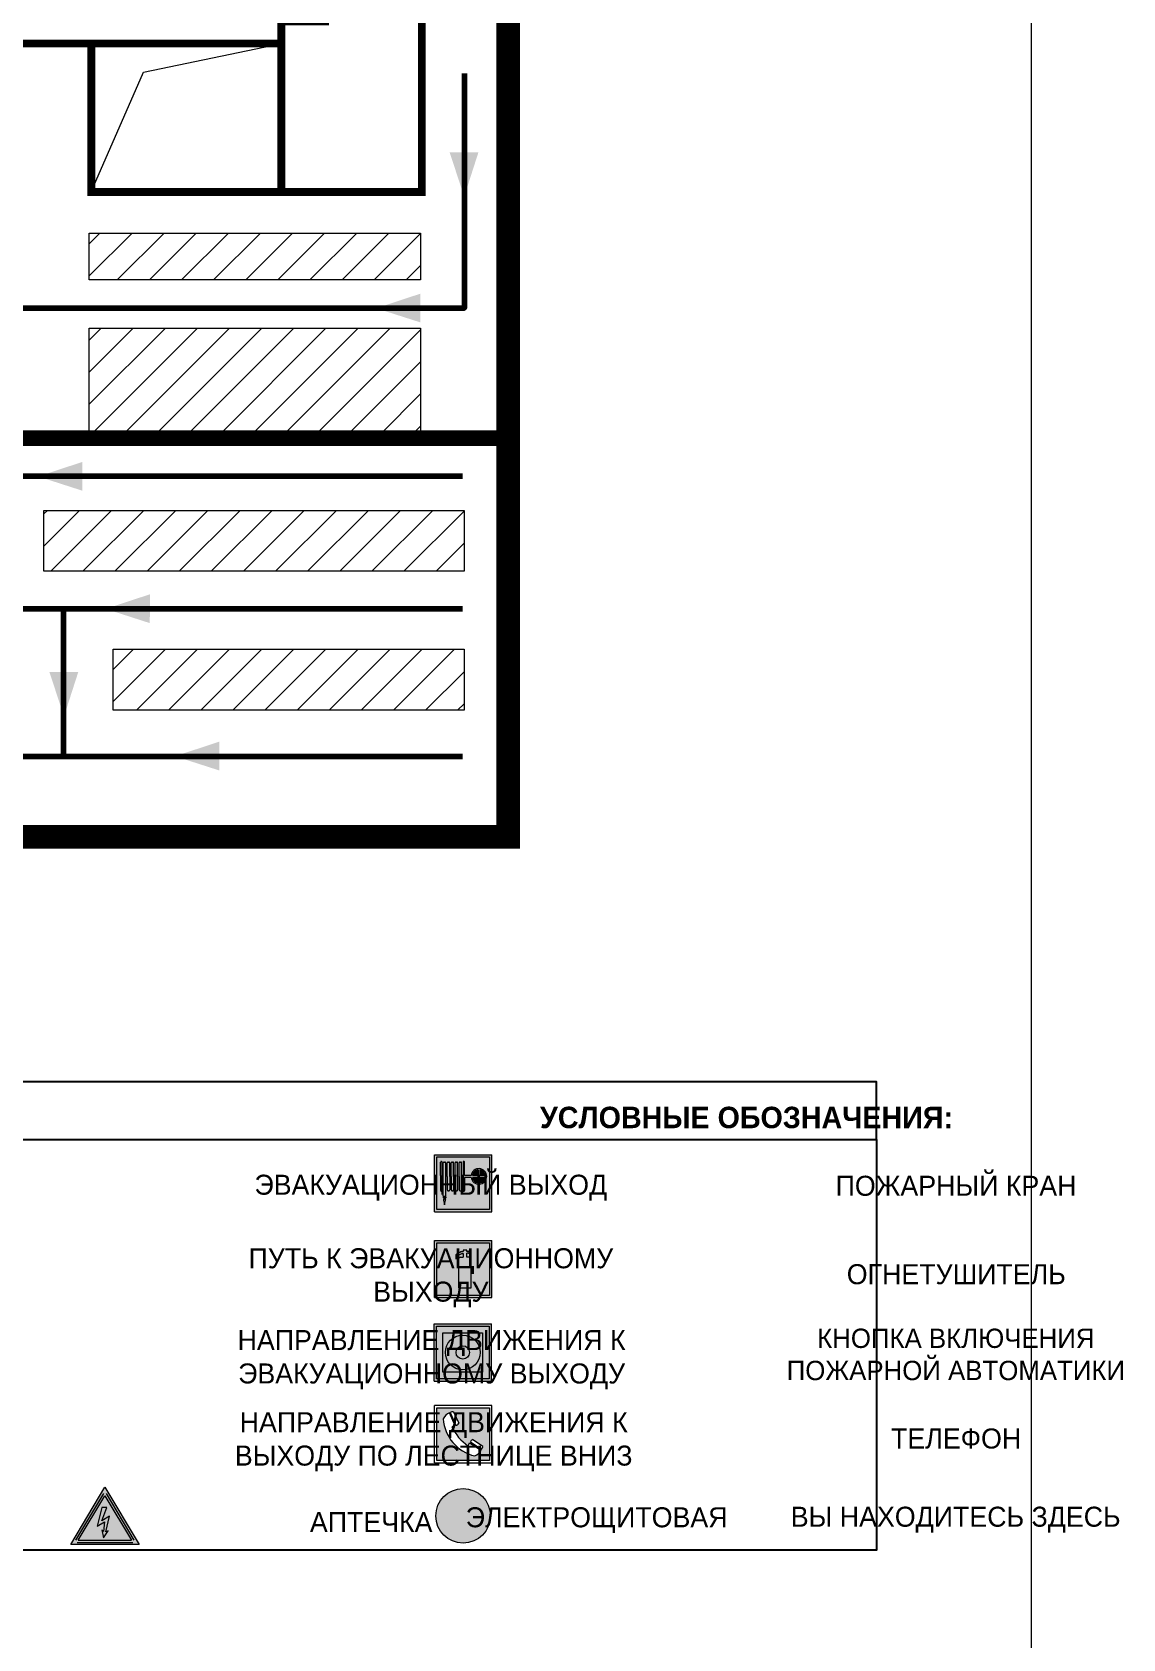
# Model space of a CAD drawing. Header units: millimetres. Extents: x 13810 to 67229, y 12374 to 21950.
# Drawn here: x 22181.4 to 22333.9, y 14166 to 14390.6 of the extents above; entities that cross this region are included whole.
import ezdxf

# ---------------------------------------------------------------- set-up
doc = ezdxf.new("R2010")
doc.units = ezdxf.units.MM
doc.layers.add('План_Штампы', color=7, linetype='Continuous')
doc.styles.add('обычный', font='arial.ttf')

# ---------------------------------------------------------------- blocks, each defined once
blk = doc.blocks.new('A$C3E6D3DDE')
at = {"lineweight": 5}
h = blk.add_hatch(color=40, dxfattribs=at)
h.paths.add_polyline_path([(24.1, 1.45), (16.46, -11.35), (31.74, -11.35)])
h.paths.add_polyline_path([(24.09, -0.46), (30.03, -10.41), (18.14, -10.41)], flags=16)
h.paths.add_polyline_path([(24.54, -3.08), (23.41, -6.02), (25.13, -5.01), (24.33, -8.5), (24.82, -8.27), (23.79, -9.86), (23.4, -8.04), (23.8, -8.43), (24.04, -6.29), (22.39, -7.25), (23.44, -3.08)], flags=0)
h = blk.add_hatch(color=256, dxfattribs=at)
h.paths.add_polyline_path([(24.37, 0.03, 0.567511), (23.82, 0.03), (17.59, -10.4, 0.582454), (17.86, -10.88), (30.32, -10.88, 0.582149), (30.6, -10.4)])
h.paths.add_polyline_path([(24.09, -0.46), (18.14, -10.41), (30.03, -10.41)], flags=16)
h.paths.add_polyline_path([(24.54, -3.08), (23.41, -6.02), (25.13, -5.01), (24.33, -8.5), (24.82, -8.27), (23.79, -9.86), (23.4, -8.04), (23.8, -8.43), (24.04, -6.29), (22.39, -7.25), (23.44, -3.08)], flags=0)
h = blk.add_hatch(color=40, dxfattribs=at)
h.paths.add_polyline_path([(24.09, -0.46), (18.14, -10.41), (30.03, -10.41)])
h.paths.add_polyline_path([(24.82, -8.27), (23.79, -9.86), (23.4, -8.04), (23.8, -8.43), (24.04, -6.29), (22.39, -7.25), (23.44, -3.08), (24.54, -3.08), (23.41, -6.02), (25.13, -5.01), (24.33, -8.5)], flags=16)
at = {"color": 40, "lineweight": 5}
for p, q in [((16.46, -11.35), (24.1, 1.45)), ((24.1, 1.45), (31.74, -11.35))]:
    blk.add_line(p, q, dxfattribs=at)
at = {"lineweight": 5}
for p, q in [((17.59, -10.4), (23.82, 0.03)), ((24.37, 0.03), (30.6, -10.4)), ((18.14, -10.41), (24.09, -0.46)), ((23.44, -3.08), (22.39, -7.25)), ((23.41, -6.02), (24.54, -3.08)), ((24.54, -3.08), (23.44, -3.08)), ((24.09, -0.46), (30.03, -10.41)), ((22.39, -7.25), (24.04, -6.29)), ((25.13, -5.01), (23.41, -6.02)), ((24.04, -6.29), (23.8, -8.43)), ((24.33, -8.5), (25.13, -5.01)), ((18.14, -10.41), (30.03, -10.41)), ((23.8, -8.43), (23.4, -8.04)), ((23.4, -8.04), (23.79, -9.86)), ((23.79, -9.86), (24.82, -8.27)), ((24.82, -8.27), (24.33, -8.5)), ((17.86, -10.88), (30.32, -10.88))]:
    blk.add_line(p, q, dxfattribs=at)
at = {"color": 50, "lineweight": 5}
blk.add_line((31.74, -11.35), (16.46, -11.35), dxfattribs=at)
blk = doc.blocks.new('A$C37112FD5')
at = {"true_color": 0xf5f5ff}
h = blk.add_hatch(color=7, dxfattribs=at)
h.dxf.hatch_style = 1
h.paths.add_polyline_path([(12.8, -7.4), (0, -7.4), (0, -20.2), (12.8, -20.2)])
h.paths.add_polyline_path([(12.29, -7.91), (12.29, -19.69), (0.51, -19.69), (0.51, -7.91)], flags=16)
h.paths.add_polyline_path([(4.98, -9.04, -0.42597), (5.17, -9.22), (5.17, -12.25), (5.17, -15.29, -0.432244), (4.98, -15.47), (4.83, -15.47, -0.42597), (4.64, -15.29), (4.64, -12.25), (4.64, -9.22, -0.432244), (4.83, -9.04)], flags=0)
h.paths.add_polyline_path([(4.28, -9.22), (4.28, -12.25), (4.28, -15.29, -0.432244), (4.09, -15.47), (3.94, -15.47, -0.42597), (3.75, -15.29), (3.75, -12.25), (3.75, -9.22, -0.432244), (3.94, -9.04), (4.09, -9.04, -0.42597)], flags=0)
h.paths.add_polyline_path([(5.72, -9.04), (5.87, -9.04, -0.42597), (6.06, -9.22), (6.06, -12.25), (6.06, -15.29, -0.432244), (5.87, -15.47), (5.72, -15.47, -0.42597), (5.53, -15.29), (5.53, -12.25), (5.53, -9.22, -0.432244)], flags=0)
h.paths.add_polyline_path([(6.42, -8.9), (6.5, -8.9, -0.42597), (6.69, -9.08), (6.69, -12.03), (8.21, -12.03, -15.824349), (8.21, -12.47), (6.69, -12.47), (6.69, -15.42, -0.432244), (6.5, -15.6), (6.42, -15.6)], flags=0)
h.paths.add_polyline_path([(3.39, -9.22), (3.39, -12.25), (3.39, -15.29, -0.432244), (3.2, -15.47), (3.05, -15.47, -0.42597), (2.85, -15.29), (2.85, -12.25), (2.85, -9.22, -0.432244), (3.05, -9.04), (3.2, -9.04, -0.42597)], flags=0)
h.paths.add_polyline_path([(2.5, -9.22), (2.5, -16.71), (1.96, -16.71), (1.96, -9.22, -0.432244), (2.15, -9.04), (2.31, -9.04, -0.42597)], flags=0)
h.paths.add_polyline_path([(1.61, -8.9), (1.61, -15.6), (1.57, -15.6, -0.42597), (1.37, -15.42), (1.37, -12.03), (1.37, -9.09, -0.432244), (1.57, -8.9)], flags=0)
h.paths.add_polyline_path([(9.76, -10.81), (9.76, -12.03), (8.49, -12.03, -0.336371)], flags=0)
h.paths.add_polyline_path([(8.49, -12.47), (9.76, -12.47), (9.76, -13.7, -0.336371)], flags=0)
h.paths.add_polyline_path([(10.11, -10.81, -0.336371), (11.38, -12.03), (10.11, -12.03)], flags=0)
h.paths.add_polyline_path([(10.11, -12.47), (11.38, -12.47, -0.336371), (10.11, -13.7)], flags=0)
h.paths.add_polyline_path([(2.5, -16.84), (2.5, -17.05), (1.97, -17.05), (1.97, -16.84)], flags=0)
h.paths.add_polyline_path([(2.5, -17.24, -0.033778), (2.24, -18.6, -0.033778), (1.97, -17.24)], flags=0)
h = blk.add_hatch(color=242)
h.dxf.hatch_style = 1
h.paths.add_polyline_path([(12.29, -7.91), (0.51, -7.91), (0.51, -19.69), (12.29, -19.69)])
h.paths.add_polyline_path([(6.42, -15.6), (6.42, -8.9), (6.5, -8.9, -0.42597), (6.69, -9.08), (6.69, -12.03), (8.21, -12.03, -15.824349), (8.21, -12.47), (6.69, -12.47), (6.69, -15.42, -0.432244), (6.5, -15.6)], flags=16)
h.paths.add_polyline_path([(5.87, -15.47), (5.72, -15.47, -0.42597), (5.53, -15.29), (5.53, -12.25), (5.53, -9.22, -0.432244), (5.72, -9.04), (5.87, -9.04, -0.42597), (6.06, -9.22), (6.06, -12.25), (6.06, -15.29, -0.432244)], flags=16)
h.paths.add_polyline_path([(4.98, -15.47), (4.83, -15.47, -0.42597), (4.64, -15.29), (4.64, -12.25), (4.64, -9.22, -0.432244), (4.83, -9.04), (4.98, -9.04, -0.42597), (5.17, -9.22), (5.17, -12.25), (5.17, -15.29, -0.432244)], flags=16)
h.paths.add_polyline_path([(4.09, -15.47), (3.94, -15.47, -0.42597), (3.75, -15.29), (3.75, -12.25), (3.75, -9.22, -0.432244), (3.94, -9.04), (4.09, -9.04, -0.42597), (4.28, -9.22), (4.28, -12.25), (4.28, -15.29, -0.432244)], flags=16)
h.paths.add_polyline_path([(3.2, -15.47), (3.05, -15.47, -0.42597), (2.85, -15.29), (2.85, -12.25), (2.85, -9.22, -0.432244), (3.05, -9.04), (3.2, -9.04, -0.42597), (3.39, -9.22), (3.39, -12.25), (3.39, -15.29, -0.432244)], flags=16)
h.paths.add_polyline_path([(2.5, -17.05), (1.97, -17.05), (1.97, -16.84), (2.5, -16.84)], flags=16)
h.paths.add_polyline_path([(2.5, -17.24, -0.033778), (2.24, -18.6, -0.033778), (1.97, -17.24)], flags=16)
h.paths.add_polyline_path([(2.5, -16.71), (1.96, -16.71), (1.96, -9.22, -0.432244), (2.15, -9.04), (2.31, -9.04, -0.42597), (2.5, -9.22)], flags=16)
h.paths.add_polyline_path([(1.61, -15.6), (1.57, -15.6, -0.42597), (1.37, -15.42), (1.37, -12.03), (1.37, -9.09, -0.432244), (1.57, -8.9), (1.61, -8.9)], flags=16)
h.paths.add_polyline_path([(8.49, -12.47), (9.76, -12.47), (9.76, -13.7, -0.336371)], flags=0)
h.paths.add_polyline_path([(10.11, -13.7), (10.11, -12.47), (11.38, -12.47, -0.336371)], flags=0)
h.paths.add_polyline_path([(8.49, -12.03, -0.336371), (9.76, -10.81), (9.76, -12.03)], flags=0)
h.paths.add_polyline_path([(10.11, -12.03), (10.11, -10.81, -0.336371), (11.38, -12.03)], flags=0)
h = blk.add_hatch(color=7, dxfattribs=at)
h.dxf.hatch_style = 1
h.paths.add_polyline_path([(1.61, -8.9), (1.57, -8.9, 0.432244), (1.37, -9.09), (1.37, -12.03), (1.37, -15.42, 0.42597), (1.57, -15.6), (1.61, -15.6)])
h.paths.add_polyline_path([(2.5, -9.22, 0.42597), (2.31, -9.04), (2.15, -9.04, 0.432244), (1.96, -9.22), (1.96, -16.71), (2.5, -16.71)])
h.paths.add_polyline_path([(2.5, -16.84), (1.97, -16.84), (1.97, -17.05), (2.5, -17.05)])
h.paths.add_polyline_path([(2.5, -17.24), (1.97, -17.24, 0.033778), (2.24, -18.6, 0.033778)])
h.paths.add_polyline_path([(3.39, -12.25), (3.39, -9.22, 0.42597), (3.2, -9.04), (3.05, -9.04, 0.432244), (2.85, -9.22), (2.85, -12.25), (2.85, -15.29, 0.42597), (3.05, -15.47), (3.2, -15.47, 0.432244), (3.39, -15.29)])
h.paths.add_polyline_path([(4.28, -12.25), (4.28, -9.22, 0.42597), (4.09, -9.04), (3.94, -9.04, 0.432244), (3.75, -9.22), (3.75, -12.25), (3.75, -15.29, 0.42597), (3.94, -15.47), (4.09, -15.47, 0.432244), (4.28, -15.29)])
h.paths.add_polyline_path([(5.17, -12.25), (5.17, -9.22, 0.42597), (4.98, -9.04), (4.83, -9.04, 0.432244), (4.64, -9.22), (4.64, -12.25), (4.64, -15.29, 0.42597), (4.83, -15.47), (4.98, -15.47, 0.432244), (5.17, -15.29)])
h.paths.add_polyline_path([(6.06, -12.25), (6.06, -9.22, 0.42597), (5.87, -9.04), (5.72, -9.04, 0.432244), (5.53, -9.22), (5.53, -12.25), (5.53, -15.29, 0.42597), (5.72, -15.47), (5.87, -15.47, 0.432244), (6.06, -15.29)])
h.paths.add_polyline_path([(6.69, -12.47), (8.21, -12.47, 15.824349), (8.21, -12.03), (6.69, -12.03), (6.69, -9.08, 0.42597), (6.5, -8.9), (6.42, -8.9), (6.42, -15.6), (6.5, -15.6, 0.432244), (6.69, -15.42)])
h.paths.add_polyline_path([(8.49, -12.47), (9.76, -12.47), (9.76, -13.7, -0.336371)], flags=16)
h.paths.add_polyline_path([(8.49, -12.03, -0.336371), (9.76, -10.81), (9.76, -12.03)], flags=16)
h.paths.add_polyline_path([(10.11, -12.47), (11.38, -12.47, -0.336371), (10.11, -13.7)], flags=16)
h.paths.add_polyline_path([(10.11, -12.03), (10.11, -10.81, -0.336371), (11.38, -12.03)], flags=16)
h = blk.add_hatch(color=242)
h.dxf.hatch_style = 1
h.paths.add_polyline_path([(9.76, -10.81, 0.336371), (8.49, -12.03), (9.76, -12.03)])
h.paths.add_polyline_path([(10.11, -10.81), (10.11, -12.03), (11.38, -12.03, 0.336371)])
h.paths.add_polyline_path([(11.38, -12.47), (10.11, -12.47), (10.11, -13.7, 0.336371)])
h.paths.add_polyline_path([(9.76, -12.47), (8.49, -12.47, 0.336371), (9.76, -13.7)])
at = {"color": 242, "lineweight": 5}
for p, q in [((0, -20.2), (0, -7.4)), ((0, -7.4), (12.8, -7.4)), ((1.37, -12.03), (1.37, -9.08)), ((1.57, -8.9), (1.61, -8.9)), ((1.61, -8.9), (1.61, -15.6)), ((1.96, -16.71), (1.96, -9.22)), ((2.15, -9.04), (2.31, -9.04)), ((2.5, -16.71), (2.5, -9.22)), ((2.85, -12.25), (2.85, -9.22)), ((3.05, -9.04), (3.2, -9.04)), ((3.39, -12.25), (3.39, -9.22)), ((3.75, -12.25), (3.75, -9.22)), ((3.94, -9.04), (4.09, -9.04)), ((4.28, -12.25), (4.28, -9.22)), ((4.64, -12.25), (4.64, -9.22)), ((4.83, -9.04), (4.98, -9.04)), ((5.17, -12.25), (5.17, -9.22)), ((5.53, -12.25), (5.53, -9.22)), ((5.72, -9.04), (5.87, -9.04)), ((6.06, -12.25), (6.06, -9.22)), ((6.42, -8.9), (6.42, -15.6)), ((6.5, -8.9), (6.42, -8.9)), ((6.69, -12.03), (6.69, -9.08)), ((12.8, -20.2), (12.8, -7.4)), ((1.37, -12.03), (1.37, -15.42)), ((2.85, -12.25), (2.85, -15.29)), ((3.39, -12.25), (3.39, -15.29)), ((3.75, -12.25), (3.75, -15.29)), ((4.28, -12.25), (4.28, -15.29)), ((4.64, -12.25), (4.64, -15.29)), ((5.17, -12.25), (5.17, -15.29)), ((5.53, -12.25), (5.53, -15.29)), ((6.06, -12.25), (6.06, -15.29)), ((8.21, -12.03), (6.69, -12.03)), ((8.21, -12.47), (6.69, -12.47)), ((6.69, -12.47), (6.69, -15.42)), ((9.76, -12.03), (8.49, -12.03)), ((9.76, -12.47), (8.49, -12.47)), ((9.76, -10.81), (9.76, -12.03)), ((9.76, -12.47), (9.76, -13.7)), ((10.11, -10.81), (10.11, -12.03)), ((11.38, -12.03), (10.11, -12.03)), ((11.38, -12.47), (10.11, -12.47)), ((10.11, -12.47), (10.11, -13.7)), ((1.57, -15.6), (1.61, -15.6)), ((1.96, -16.71), (2.5, -16.71)), ((1.97, -16.84), (2.5, -16.84)), ((1.97, -17.05), (1.97, -16.84)), ((2.5, -17.05), (1.97, -17.05)), ((1.97, -17.24), (2.5, -17.24)), ((2.5, -16.84), (2.5, -17.05)), ((3.05, -15.47), (3.2, -15.47)), ((3.94, -15.47), (4.09, -15.47)), ((4.83, -15.47), (4.98, -15.47)), ((5.72, -15.47), (5.87, -15.47)), ((6.42, -15.6), (6.5, -15.6)), ((0, -20.2), (12.8, -20.2))]:
    blk.add_line(p, q, dxfattribs=at)
blk.add_lwpolyline([(0.51, -7.91), (12.29, -7.91), (12.29, -19.69), (0.51, -19.69)], close=True, dxfattribs=at)
for centre, radius, start, end in [((1.56, -9.09), 0.182, 87.1027, 180.6071), ((2.15, -9.22), 0.182, 87.1027, 180.6071), ((2.32, -9.22), 0.182, 359.3929, 92.8973), ((3.04, -9.22), 0.182, 87.1027, 180.6071), ((3.21, -9.22), 0.182, 359.3929, 92.8973), ((3.93, -9.22), 0.182, 87.1027, 180.6071), ((4.1, -9.22), 0.182, 359.3929, 92.8973), ((4.82, -9.22), 0.182, 87.1027, 180.6071), ((4.99, -9.22), 0.182, 359.3929, 92.8973), ((5.71, -9.22), 0.182, 87.1027, 180.6071), ((5.88, -9.22), 0.182, 359.3929, 92.8973), ((6.51, -9.09), 0.182, 359.3929, 92.8973), ((9.93, -12.25), 1.74, 187.2319, 172.7681), ((9.93, -12.25), 1.46, 96.9927, 171.3585), ((9.93, -12.25), 1.46, 188.6415, 263.0073), ((9.93, -12.25), 1.46, 8.6415, 83.0073), ((9.93, -12.25), 1.46, 276.9927, 351.3585), ((1.56, -15.42), 0.182, 179.3929, 272.8973), ((12.17, -15.98), 10.27, 187.041, 194.7793), ((-7.7, -15.98), 10.27, 345.2207, 352.959), ((3.04, -15.29), 0.182, 179.3929, 272.8973), ((3.21, -15.29), 0.182, 267.1027, 0.6071), ((3.93, -15.29), 0.182, 179.3929, 272.8973), ((4.1, -15.29), 0.182, 267.1027, 0.6071), ((4.82, -15.29), 0.182, 179.3929, 272.8973), ((4.99, -15.29), 0.182, 267.1027, 0.6071), ((5.71, -15.29), 0.182, 179.3929, 272.8973), ((5.88, -15.29), 0.182, 267.1027, 0.6071), ((6.51, -15.42), 0.182, 267.1027, 0.6071)]:
    blk.add_arc(centre, radius, start, end, dxfattribs=at)
blk = doc.blocks.new('A$C7B8C2D5B')
at = {"lineweight": 0}
h = blk.add_hatch(color=5, dxfattribs=at)
h.dxf.hatch_style = 1
h.paths.add_polyline_path([(1.4, -3.02, 1), (-2.11, -3.02, 1)])
at = {"color": 5, "lineweight": 0}
blk.add_circle((-0.36, -3.02), 1.75, dxfattribs=at)
blk = doc.blocks.new('A$C456E1F9C')
at = {"lineweight": 5}
h = blk.add_hatch(color=242, dxfattribs=at)
h.paths.add_polyline_path([(0.51, -1.47), (0.51, -13.26), (12.29, -13.26), (12.29, -1.47)])
h.paths.add_polyline_path([(5.42, -4.95, -0.254479), (4.78, -5.4), (3.52, -2.53, -0.209735), (4.23, -2.4)], flags=16)
h.paths.add_polyline_path([(8.53, -8.6), (10.87, -10.17), (10.54, -10.76), (8.03, -9.13, -0.192251)], flags=16)
h.paths.add_polyline_path([(4.61, -5.49, 0.005518), (3.87, -5.72, 0.128647), (7.49, -10.01, 0.00809), (7.83, -9.33), (10.47, -10.97, -0.16736), (8.99, -12.25, -0.327862), (1.95, -3.95, -0.166952), (3.36, -2.62)], flags=16)
at = {"color": 242, "lineweight": 5}
for p, q in [((0, -13.77), (0, -0.97)), ((12.8, -0.97), (0, -0.97)), ((4.61, -5.49), (3.36, -2.62)), ((3.52, -2.53), (4.78, -5.4)), ((4.23, -2.4), (5.42, -4.95)), ((12.8, -13.77), (12.8, -0.97)), ((7.83, -9.33), (10.47, -10.97)), ((8.03, -9.13), (10.54, -10.76)), ((10.81, -10.12), (8.53, -8.6)), ((10.54, -10.76), (10.8, -10.3)), ((10.8, -10.3), (10.81, -10.12)), ((0, -13.77), (12.8, -13.77))]:
    blk.add_line(p, q, dxfattribs=at)
blk.add_lwpolyline([(0.51, -1.47), (12.29, -1.47), (12.29, -13.26), (0.51, -13.26)], close=True, dxfattribs=at)
for centre, radius, start, end in [((4.59, -5.34), 2.99, 114.2845, 152.1974), ((4.02, -3.27), 0.891, 76.3284, 123.7092), ((11.12, -3.31), 9.19, 183.9915, 256.6009), ((14.98, -39.1), 35.17, 107.1487, 108.4135), ((13.86, -0.94), 11.08, 205.5536, 234.8762), ((4.68, -4.59), 0.824, 276.9621, 334.0723), ((-13.31, 0.8), 23.44, 332.5487, 334.4027), ((8.94, -9.5), 0.989, 114.4092, 157.9388), ((7.87, -9.46), 3, 291.9291, 329.9329)]:
    blk.add_arc(centre, radius, start, end, dxfattribs=at)
blk = doc.blocks.new('A$C54414219')
at = {"true_color": 0xffffff}
h = blk.add_hatch(color=7, dxfattribs=at)
h.paths.add_polyline_path([(2.39, -9.45), (2.39, -18.3), (11.23, -18.3), (11.23, -9.45)], flags=0)
h.paths.add_polyline_path([(10.71, -13.87, -1), (2.92, -13.87, -1)], flags=0)
h.paths.add_polyline_path([(8.3, -13.87, -1), (5.33, -13.87, -1)], flags=0)
h.paths.add_polyline_path([(0.41, -7.47), (0.41, -20.27), (13.21, -20.27), (13.21, -7.47)])
h.paths.add_polyline_path([(0.92, -19.77), (12.71, -19.77), (12.71, -7.98), (0.92, -7.98)], flags=16)
h.paths.add_polyline_path([(11.23, -9.45), (11.23, -18.3), (2.39, -18.3), (2.39, -9.45)], flags=0)
at = {"lineweight": 5}
h = blk.add_hatch(color=242, dxfattribs=at)
h.paths.add_polyline_path([(12.71, -7.98), (0.92, -7.98), (0.92, -19.77), (12.71, -19.77)])
h.paths.add_polyline_path([(11.23, -18.3), (2.39, -18.3), (2.39, -9.45), (11.23, -9.45)], flags=16)
h.paths.add_polyline_path([(10.71, -13.87, -1), (2.92, -13.87, -1)], flags=0)
h.paths.add_polyline_path([(8.3, -13.87, -1), (5.33, -13.87, -1)], flags=0)
at = {"true_color": 0xffffff}
h = blk.add_hatch(color=7, dxfattribs=at)
h.paths.add_polyline_path([(2.39, -9.45), (2.39, -18.3), (11.23, -18.3), (11.23, -9.45)])
h.paths.add_polyline_path([(10.71, -13.87, -1), (2.92, -13.87, -1)], flags=16)
h.paths.add_polyline_path([(8.3, -13.87, -1), (5.33, -13.87, -1)], flags=0)
at = {"lineweight": 5}
h = blk.add_hatch(color=242, dxfattribs=at)
h.paths.add_polyline_path([(2.92, -13.87, 1), (10.71, -13.87, 1)])
h.paths.add_polyline_path([(8.3, -13.87, -1), (5.33, -13.87, -1)], flags=16)
at = {"color": 242, "lineweight": 5}
for p, q in [((0.41, -20.27), (0.41, -7.47)), ((0.41, -7.47), (13.21, -7.47)), ((0.41, -7.47), (13.21, -7.47)), ((13.21, -20.27), (13.21, -7.47)), ((0.41, -20.27), (13.21, -20.27))]:
    blk.add_line(p, q, dxfattribs=at)
for points in [[(0.92, -7.98), (12.71, -7.98), (12.71, -19.77), (0.92, -19.77)], [(2.39, -9.45), (11.23, -9.45), (11.23, -18.3), (2.39, -18.3)]]:
    blk.add_lwpolyline(points, close=True, dxfattribs=at)
for radius in [3.89, 1.49]:
    blk.add_circle((6.81, -13.87), radius, dxfattribs=at)
blk = doc.blocks.new('A$C3AD82952')
at = {"true_color": 0xf5f5ff}
h = blk.add_hatch(color=7, dxfattribs=at)
h.dxf.hatch_style = 1
h.paths.add_polyline_path([(8.21, 8.73, 0.414214), (7.89, 9.05), (7.22, 9.05), (7.22, 9.92), (7.59, 9.92, 1), (7.57, 10.36), (7.22, 10.36), (7.22, 10.6), (6.43, 10.6), (6.43, 10.36), (6.01, 10.36), (4.74, 9.59), (4.74, 8.69), (4.98, 8.73), (4.98, 9.26), (6.12, 9.91), (6.43, 9.91), (6.43, 9.05), (5.76, 9.05, 0.414214), (5.44, 8.73), (5.44, 2.2), (8.21, 2.2)], flags=0)
h.paths.add_polyline_path([(12.8, 12.8), (0, 12.8), (0, 0), (12.8, 0)])
h.paths.add_polyline_path([(0.51, 12.29), (12.29, 12.29), (12.29, 0.51), (0.51, 0.51)], flags=16)
h.paths.add_polyline_path([(4.74, 9.59), (6.01, 10.36), (6.43, 10.36), (6.43, 10.6), (7.22, 10.6), (7.22, 10.36), (7.59, 10.36, -0.94586), (7.59, 9.92), (7.22, 9.92), (7.22, 9.05), (7.89, 9.05, -0.414214), (8.21, 8.73), (8.21, 2.2), (5.44, 2.2), (5.44, 8.73, -0.414214), (5.76, 9.05), (6.43, 9.05), (6.43, 9.91), (6.12, 9.91), (4.98, 9.26), (4.98, 8.73), (4.74, 8.69)], flags=0)
h = blk.add_hatch(color=242)
h.dxf.hatch_style = 1
h.paths.add_polyline_path([(12.29, 12.29), (0.51, 12.29), (0.51, 0.51), (12.29, 0.51)])
h.paths.add_polyline_path([(4.74, 8.69), (4.74, 9.59), (6.01, 10.36), (6.43, 10.36), (6.43, 10.6), (7.22, 10.6), (7.22, 10.36), (7.59, 10.36, -0.94586), (7.59, 9.92), (7.22, 9.92), (7.22, 9.05), (7.89, 9.05, -0.414214), (8.21, 8.73), (8.21, 2.2), (5.44, 2.2), (5.44, 8.73, -0.414214), (5.76, 9.05), (6.43, 9.05), (6.43, 9.91), (6.12, 9.91), (4.98, 9.26), (4.98, 8.73)], flags=16)
h = blk.add_hatch(color=7, dxfattribs=at)
h.dxf.hatch_style = 1
h.paths.add_polyline_path([(8.21, 8.73, 0.414214), (7.89, 9.05), (7.22, 9.05), (7.22, 9.92), (7.59, 9.92, 1), (7.57, 10.36), (7.22, 10.36), (7.22, 10.6), (6.43, 10.6), (6.43, 10.36), (6.01, 10.36), (4.74, 9.59), (4.74, 8.69), (4.98, 8.73), (4.98, 9.26), (6.12, 9.91), (6.43, 9.91), (6.43, 9.05), (5.76, 9.05, 0.414214), (5.44, 8.73), (5.44, 2.2), (8.21, 2.2)])
at = {"color": 242, "lineweight": 5}
for p, q in [((0, 0), (0, 12.8)), ((0, 12.8), (12.8, 12.8)), ((12.8, 0), (12.8, 12.8)), ((6.01, 10.36), (4.74, 9.59)), ((4.74, 9.59), (4.74, 8.69)), ((4.74, 8.69), (4.98, 8.73)), ((4.98, 9.26), (6.12, 9.91)), ((4.98, 8.73), (4.98, 9.26)), ((5.44, 2.2), (5.44, 8.73)), ((5.76, 9.05), (6.43, 9.05)), ((6.01, 10.36), (6.43, 10.36)), ((6.12, 9.91), (6.43, 9.91)), ((7.22, 10.6), (6.43, 10.6)), ((6.43, 10.6), (6.43, 10.36)), ((6.43, 9.91), (6.43, 9.05)), ((7.22, 10.36), (7.22, 10.6)), ((7.59, 10.36), (7.22, 10.36)), ((7.22, 9.05), (7.22, 9.92)), ((7.59, 9.92), (7.22, 9.92)), ((7.89, 9.05), (7.22, 9.05)), ((8.21, 2.2), (8.21, 8.73)), ((0, 0), (12.8, 0)), ((5.44, 2.2), (8.21, 2.2))]:
    blk.add_line(p, q, dxfattribs=at)
blk.add_lwpolyline([(0.51, 12.29), (12.29, 12.29), (12.29, 0.51), (0.51, 0.51)], close=True, dxfattribs=at)
for centre, radius, start, end in [((5.76, 8.73), 0.32, 90, 180), ((7.58, 10.14), 0.223, 273.1875, 86.8125), ((7.89, 8.73), 0.32, 0, 90)]:
    blk.add_arc(centre, radius, start, end, dxfattribs=at)

msp = doc.modelspace()

# ---------------------------------------------------------------- hatches: boundary and pattern name
at = {"lineweight": 0}
h = msp.add_hatch(dxfattribs=at)
h.set_pattern_fill('ANSI31', color=256)
h.set_pattern_definition([(45, (1005.5524, 11950.405), (-2.24506403, 2.24506403), [])])
h.paths.add_polyline_path([(22235.73, 14349.21), (22189.38, 14349.21), (22189.38, 14333.84), (22235.73, 14334.58)])
h.paths.add_polyline_path([(22235.73, 14362.5), (22189.38, 14362.5), (22189.38, 14355.95), (22235.73, 14355.95)])
h.paths.add_polyline_path([(22241.8, 14323.73), (22183.03, 14323.73), (22183.03, 14315.21), (22241.8, 14315.21)])
h.paths.add_polyline_path([(22241.8, 14304.31), (22192.74, 14304.31), (22192.74, 14295.78), (22241.8, 14295.78)])

# ---------------------------------------------------------------- linework, layer by layer
at = {"color": 126, "lineweight": 0, "true_color": 0x008754}
msp.add_lwpolyline([(21721.1, 14547.36), (22321.1, 14547.36), (22321.1, 14152.36), (21721.1, 14152.36)], close=True, dxfattribs=at)
at = {"lineweight": 0}
for points, const_width in [([(21919.18, 14448.62), (21814.82, 14448.62), (21814.82, 14278.09), (22247.96, 14278.09), (22247.96, 14448.62), (21919.18, 14448.62)], 3.3), ([(22222.89, 14392.1), (22216.25, 14392.1), (22216.25, 14389), (22094.23, 14389), (22094.23, 14435.73)], 1.1), ([(22189.67, 14389), (22189.67, 14368.25), (22235.89, 14368.25), (22235.89, 14392.1)], 1.1), ([(22216.25, 14389), (22216.25, 14368.25)], 1.1), ([(22176.33, 14333.84), (22247.96, 14333.84)], 2.2)]:
    msp.add_lwpolyline(points, dxfattribs=dict(at, const_width=const_width))
for points in [[(22189.67, 14368.25), (22196.96, 14385), (22216.25, 14389)], [(22189.38, 14355.95), (22189.38, 14362.5), (22235.73, 14362.5), (22235.73, 14355.95), (22189.38, 14355.95)], [(22189.38, 14333.84), (22189.38, 14349.21), (22235.73, 14349.21), (22235.73, 14334.58)], [(22189.38, 14333.84), (22235.73, 14334.58)]]:
    msp.add_lwpolyline(points, dxfattribs=at)
at = {"color": 126, "lineweight": 100, "true_color": 0x008754}
for points in [[(22241.85, 14384.81), (22241.85, 14352.02), (22145.29, 14352.02)], [(22145.29, 14341.23), (22145.29, 14338.47), (22172.14, 14338.47), (22172.14, 14328.51), (22241.6, 14328.51)], [(22172.14, 14328.51), (22172.14, 14309.99), (22185.78, 14309.99)], [(22241.6, 14309.99), (22185.78, 14309.99), (22185.78, 14289.34), (22041.42, 14289.34), (22090.17, 14289.34), (22090.17, 14317.96)], [(22185.78, 14289.34), (22241.6, 14289.34)]]:
    msp.add_lwpolyline(points, dxfattribs=at)
at = {"lineweight": 0}
for points in [[(22183.03, 14323.73), (22241.8, 14323.73), (22241.8, 14315.21), (22183.03, 14315.21)], [(22192.74, 14304.31), (22241.8, 14304.31), (22241.8, 14295.78), (22192.74, 14295.78)]]:
    msp.add_lwpolyline(points, close=True, dxfattribs=at)
for points in [[(22155.72, 14235.78), (22299.49, 14235.78), (22299.49, 14243.83), (22155.72, 14243.83)], [(22155.72, 14235.78), (22299.49, 14235.78), (22299.49, 14178.38), (22155.72, 14178.38)]]:
    msp.add_lwpolyline(points, close=True)
at = {"layer": 'План_Штампы', "color": 126, "true_color": 0x008754}
for points in [[(22239.78, 14373.79), (22243.81, 14373.79), (22241.82, 14367.6)], [(22235.7, 14354.03), (22235.69, 14350.01), (22229.51, 14351.99)], [(22188.43, 14330.51), (22188.42, 14326.48), (22182.24, 14328.47)], [(22197.86, 14312), (22197.85, 14307.97), (22191.67, 14309.96)], [(22183.81, 14301.12), (22187.84, 14301.12), (22185.85, 14294.94)], [(22207.57, 14291.4), (22207.57, 14287.37), (22201.38, 14289.36)]]:
    msp.add_solid(points, dxfattribs=at)

# ---------------------------------------------------------------- block references
for name, p, xscale, yscale, zscale in [('A$C37112FD5', (22237.67, 14238.28), 0.6249984004534781, 0.6249984004534781, 0.6249984004534781), ('A$C3AD82952', (22237.67, 14213.67), 0.625, 0.625, 0.625), ('A$C54414219', (22237.36, 14214.68), 0.625, 0.625, 0.625), ('A$C456E1F9C', (22237.67, 14199.2), 0.625, 0.625, 0.625), ('A$C3E6D3DDE', (22176.51, 14186.25), 0.625, 0.625, 0.625), ('A$C7B8C2D5B', (22242.45, 14189.74), 2.177419353276491, 2.177419353276491, 2.177419353276491)]:
    msp.add_blockref(name, p, dxfattribs=dict(xscale=xscale, yscale=yscale, zscale=zscale))

# ---------------------------------------------------------------- texts
at = {"lineweight": 0, "attachment_point": 5, "style": 'обычный'}
for s, insert, char_height, width in [('{\\fProxima Nova Rg|b1|i0|c204|p2;УСЛОВНЫЕ ОБОЗНАЧЕНИЯ:\\H1.1997x; }', (22281.3, 14238.84), 3, 175.1736), ('\\pi-8.4,l8.4,t8.4;{\\fProxima Nova Rg|b0|i0|c204|p2;ЭВАКУАЦИОННЫЙ ВЫХОД\\H1.6404x; }', (22237.15, 14229.05), 2.8, 126.6484), ('\\pi-8.4,l8.4,t8.4;{\\fProxima Nova Rg|b0|i0|c204|p2;ПОЖАРНЫЙ КРАН\\H1.6404x; }', (22310.61, 14229.29), 2.8, 126.6484), ('\\pi-8.4,l8.4,t8.4;{\\fProxima Nova Rg|b0|i0|c204|p2;ПУТЬ К ЭВАКУАЦИОННОМУ \\PВЫХОДУ }', (22237.16, 14216.44), 2.8, 126.6484), ('\\pi-8.4,l8.4,t8.4;{\\fProxima Nova Rg|b0|i0|c204|p2;ОГНЕТУШИТЕЛЬ\\H1.1997x; }', (22310.64, 14216.93), 2.8, 126.6484), ('\\pi-8.4,l8.4,t8.4;{\\fProxima Nova Rg|b0|i0|c204|p2;НАПРАВЛЕНИЕ ДВИЖЕНИЯ К \\PЭВАКУАЦИОННОМУ ВЫХОДУ}', (22237.26, 14205), 2.8, 126.6484), ('\\pi-8.1,l8.1,t8.1;{\\fProxima Nova Rg|b0|i0|c204|p2;КНОПКА ВКЛЮЧЕНИЯ\\PПОЖАРНОЙ АВТОМАТИКИ}', (22310.58, 14205.72), 2.7, 126.6484), ('\\pi-8.4,l8.4,t8.4;{\\fProxima Nova Rg|b0|i0|c204|p2;НАПРАВЛЕНИЕ ДВИЖЕНИЯ К \\PВЫХОДУ ПО ЛЕСТНИЦЕ ВНИЗ}', (22237.55, 14193.52), 2.8, 126.6484), ('\\pi-8.4,l8.4,t8.4;{\\fProxima Nova Rg|b0|i0|c204|p2;ТЕЛЕФОН\\H1.1997x; }', (22310.62, 14193.96), 2.8, 126.6484), ('\\pi-8.4,l8.4,t8.4;{\\fProxima Nova Rg|b0|i0|c204|p2;АПТЕЧКА\\H1.1667x; }', (22228.81, 14182.29), 2.8, 126.6484), ('\\pi-8.4,l8.4,t8.4;{\\fProxima Nova Rg|b0|i0|c204|p2;ЭЛЕКТРОЩИТОВАЯ\\H1.1997x; }', (22260.34, 14182.56), 2.8, 126.6484), ('\\pi-8.4,l8.4,t8.4;{\\fProxima Nova Rg|b0|i0|c204|p2;ВЫ НАХОДИТЕСЬ ЗДЕСЬ\\H1.1997x; }', (22310.56, 14182.64), 2.8, 126.6484)]:
    msp.add_mtext(s, dxfattribs=dict(at, insert=insert, char_height=char_height, width=width))

doc.saveas('drawing.dxf')
